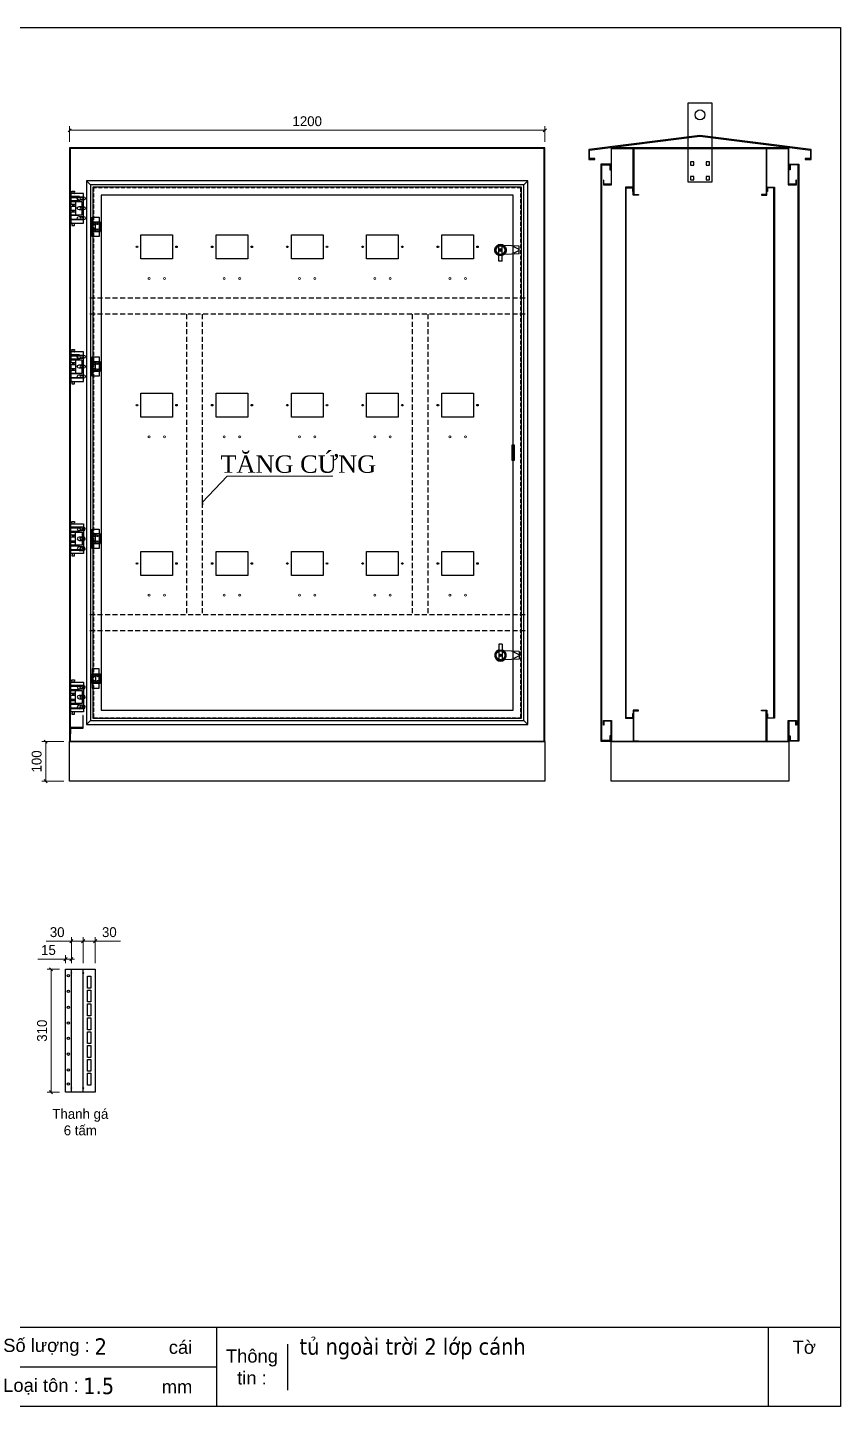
# Model space of a CAD drawing. Header units: millimetres. Extents: x 0 to 4927, y 0 to 3484.
# Drawn here: x 2874 to 4927, y 0 to 3484 of the extents above; entities that cross this region are included whole.
import ezdxf
from ezdxf.enums import TextEntityAlignment as Align

# ---------------------------------------------------------------- set-up
doc = ezdxf.new("R2010")
doc.units = ezdxf.units.MM
doc.linetypes.add('HIDDEN2', pattern=[4.7625, 3.175, -1.5875])
doc.linetypes.add('HIDDENX2', pattern=[19.05, 12.7, -6.35])
for name, color, linetype in [('CNC', 7, 'Continuous'), ('DIM', 253, 'Continuous'), ('HEATER', 1, 'Continuous')]:
    doc.layers.add(name, color=color, linetype=linetype)
for name, color, linetype, lineweight in [('net dam', 2, 'Continuous', 18), ('Tủ điện', 7, 'Continuous', 25), ('Vỏ Tủ', 255, 'Continuous', 18)]:
    doc.layers.add(name, color=color, linetype=linetype, lineweight=lineweight)
doc.styles.add('Arial', font='arial.ttf')
doc.styles.add('Tahoma (Input Text)', font='tahoma.ttf')
doc.dimstyles.new('Dim-25', dxfattribs={"dimtxt": 25, "dimasz": 8, "dimexe": 10, "dimexo": 15, "dimgap": 10, "dimtad": 1, "dimdec": 0, "dimtxsty": 'Standard', "dimblk": 'OBLIQUE', "dimcen": 10, "dimclrd": 5, "dimclre": 5, "dimclrt": 3, "dimazin": 3, "dimtfac": 1, "dimtdec": 0, "dimtmove": 0, "dimatfit": 3, "dimldrblk": 'OBLIQUE', "dimlwd": 9, "dimlwe": 9})

# ---------------------------------------------------------------- blocks, each defined once
blk = doc.blocks.new('khungtenAsean2')
at = {"color": 7}
for p, q in [((2970, -1980), (0, -1980)), ((2020, -1980), (2020, -2100)), ((2860, -1980), (2860, -2100)), ((2128.3, -2005), (2128.3, -2075)), ((2020, -2040), (0, -2040))]:
    blk.add_line(p, q, dxfattribs=at)
blk.add_lwpolyline([(0, 0), (2970, 0), (2970, -2100), (0, -2100)], close=True, dxfattribs=at)
at = {"color": 2, "char_height": 20, "style": 'Arial'}
for s, insert, width, attachment_point in [('  Số lượng :', (1680, -2010), 917.634, 4), ('cái', (1947.6, -2010), 917.634, 4), ('Thông\\Ptin :', (2074.2, -2040), 108.311, 5), ('Tờ', (2915, -2010), 110, 5), ('  Loại tôn :', (1680, -2070), 917.634, 4), ('mm', (1936.9, -2070), 917.634, 4)]:
    blk.add_mtext(s, dxfattribs=dict(at, insert=insert, width=width, attachment_point=attachment_point))
at = {"color": 1, "style": 'Tahoma (Input Text)', "flags": 8}
for tag, p in [('#03', (506.6, -2019.3)), ('#01', (137.1, -2021.3)), ('#05', (1106.6, -2021.3)), ('#07', (1834.7, -2021.3)), ('#09', (2146.7, -2021.3)), ('#02', (98.5, -2081.3)), ('#04', (486.1, -2081.3)), ('#06', (1065.3, -2081.3)), ('#08', (1817.4, -2081.3)), ('#10', (2146.7, -2081.3))]:
    blk.add_attdef(tag, p, '', height=25, dxfattribs=at)
blk.add_attdef('#11', text='', height=25, dxfattribs=at).set_placement((2915, -2067.3), align=Align.CENTER)
blk = doc.blocks.new('tq')
at = {"color": 8}
blk.add_lwpolyline([(-77187, 24323.4), (-77127, 24323.4), (-77127, 24123.4), (-77187, 24123.4)], close=True, dxfattribs=at)
at = {"color": 2}
for points in [[(-77181.2, 24166.2), (-77172.7, 24166.2), (-77172.7, 24174.7), (-77181.2, 24174.7)], [(-77141.2, 24166.2), (-77132.7, 24166.2), (-77132.7, 24174.7), (-77141.2, 24174.7)], [(-77181.2, 24129.2), (-77172.7, 24129.2), (-77172.7, 24137.7), (-77181.2, 24137.7)], [(-77141.2, 24129.2), (-77132.7, 24129.2), (-77132.7, 24137.7), (-77141.2, 24137.7)]]:
    blk.add_lwpolyline(points, close=True, dxfattribs=at)
blk.add_circle((-77157, 24293.4), 12.5, dxfattribs=at)
blk = doc.blocks.new('*D9')
at = {"color": 0, "linetype": 'ByBlock', "lineweight": -2}
for p, q in [((2984.4, 3228.2), (2976.4, 3220.2)), ((4176.4, 3220.2), (4184.4, 3228.2))]:
    blk.add_line(p, q, dxfattribs=at)
at = {"layer": 'Defpoints', "color": 0, "ltscale": 3, "transparency": 16777216}
for p in [(4180.4, 3224.2), (2980.4, 3179.6), (4180.4, 3179.6)]:
    blk.add_point(p, dxfattribs=at)
at = {"layer": 'DIM', "color": 5, "lineweight": 9, "ltscale": 3, "transparency": 16777216}
for p, q in [((2980.4, 3194.6), (2980.4, 3234.2)), ((2980.4, 3224.2), (4180.4, 3224.2)), ((4180.4, 3194.6), (4180.4, 3234.2))]:
    blk.add_line(p, q, dxfattribs=at)
at = {"layer": 'DIM', "color": 3, "ltscale": 3, "transparency": 16777216, "insert": (3580.4, 3246.9), "char_height": 25, "attachment_point": 5}
blk.add_mtext('1200', dxfattribs=at)
blk = doc.blocks.new('_Oblique')
at = {"color": 0, "linetype": 'ByBlock', "lineweight": -2}
blk.add_line((-0.5, -0.5), (0.5, 0.5), dxfattribs=at)
blk = doc.blocks.new('*D10')
at = {"color": 0, "linetype": 'ByBlock', "lineweight": -2}
for p, q in [((2924, 1675.6), (2916, 1683.6)), ((2916, 1583.6), (2924, 1575.6))]:
    blk.add_line(p, q, dxfattribs=at)
at = {"layer": 'Defpoints', "color": 0, "ltscale": 3, "transparency": 16777216}
for p in [(2920, 1679.6), (2980.4, 1679.6), (2980.4, 1579.6)]:
    blk.add_point(p, dxfattribs=at)
at = {"layer": 'DIM', "color": 5, "lineweight": 9, "ltscale": 3, "transparency": 16777216}
for p, q in [((2965.4, 1679.6), (2910, 1679.6)), ((2920, 1579.6), (2920, 1679.6)), ((2965.4, 1579.6), (2910, 1579.6))]:
    blk.add_line(p, q, dxfattribs=at)
at = {"layer": 'DIM', "color": 3, "ltscale": 3, "transparency": 16777216, "insert": (2897.2, 1629.6), "char_height": 25, "attachment_point": 5, "rotation": 90}
blk.add_mtext('100', dxfattribs=at)
blk = doc.blocks.new('ovan')
at = {"color": 2}
for p, q in [((14.8, 8.5), (3.3, 8.5)), ((3.3, 0), (14.8, 0))]:
    blk.add_line(p, q, dxfattribs=at)
for centre, start, end in [((3.3, 4.3), 90, 270), ((14.8, 4.3), 270, 90)]:
    blk.add_arc(centre, 4.25, start, end, dxfattribs=at)
blk = doc.blocks.new('HL011-1-6')
at = {"color": 1}
for p, q in [((29.5, 81), (22.5, 81)), ((22.5, 81), (22.5, 78)), ((23.5, 78), (22.5, 78)), ((23.5, 75), (22.5, 75)), ((23.5, 75), (23.5, 78)), ((29.5, 78), (28.5, 78)), ((28.5, 75), (28.5, 78)), ((28.5, 75), (29.5, 75)), ((29.5, 78), (29.5, 81)), ((11, 56), (11, 54)), ((11, 56), (32, 56)), ((20, 54), (20, 21)), ((20, 47), (32, 47)), ((32, 42.5), (20, 42.5)), ((22.5, 56), (22.5, 54)), ((23.1, 47), (24, 44)), ((24, 44), (28, 44)), ((28.9, 47), (28, 44)), ((29.5, 54), (29.5, 56)), ((11, 21), (11, 19)), ((11, 19), (32, 19)), ((32, 32.5), (20, 32.5)), ((20, 28), (32, 28)), ((22.5, 19), (22.5, 21)), ((23.5, 0), (22.5, 0)), ((23.1, 28), (24, 31)), ((23.5, 0), (23.5, -3)), ((24, 31), (28, 31)), ((28.9, 28), (28, 31)), ((28.5, 0), (28.5, -3)), ((28.5, 0), (29.5, 0)), ((29.5, 21), (29.5, 19)), ((22.5, -6), (22.5, -3)), ((23.5, -3), (22.5, -3)), ((29.5, -6), (22.5, -6)), ((29.5, -3), (28.5, -3)), ((29.5, -3), (29.5, -6))]:
    blk.add_line(p, q, dxfattribs=at)
for points in [[(32, 19), (32, 0), (0, 0), (0, 75), (32, 75), (32, 56)], [(32, 28), (32, 21), (3, 21), (3, 54), (32, 54), (32, 47)], [(32, 42.5), (32, 32.5)]]:
    blk.add_lwpolyline(points, dxfattribs=at)
for points in [[(10, 67), (32, 67), (32, 65), (10, 65)], [(10, 8), (32, 8), (32, 10), (10, 10)]]:
    blk.add_lwpolyline(points, close=True, dxfattribs=at)
for centre in [(5.5, 62.5), (5.5, 37.5), (5.5, 12.5)]:
    blk.add_circle(centre, 3, dxfattribs=at)
blk = doc.blocks.new('ovan6x9')
at = {"color": 2}
for p, q in [((2, 6), (8, 6)), ((2, 0), (8, 0))]:
    blk.add_line(p, q, dxfattribs=at)
for centre, start, end in [((2, 3), 90, 270), ((8, 3), 270, 90)]:
    blk.add_arc(centre, 3, start, end, dxfattribs=at)
blk = doc.blocks.new('HL036-1-1')
at = {"color": 1}
blk.add_line((9.5, 36.2), (9.5, 12.2), dxfattribs=at)
for points in [[(-2.5, 12.2), (17.5, 12.2), (17.5, 36.2), (-2.5, 36.2)], [(0, 48.5), (17.5, 48.5), (17.5, 0), (0, 0)]]:
    blk.add_lwpolyline(points, close=True, dxfattribs=at)
for centre, radius in [((12.7, 32.5), 2.5), ((3.5, 31.8), 2), ((3.5, 16.8), 2), ((12.7, 16), 2.5)]:
    blk.add_circle(centre, radius, dxfattribs=at)
blk = doc.blocks.new('SDGFGHGHG')
at = {"layer": 'HEATER'}
for p, q in [((860892.9, 570780.5), (860931.6, 570782)), ((860892.9, 570760.5), (860892.9, 570780.5)), ((860892.9, 570771.9), (860906.3, 570778.7)), ((860892.9, 570769.1), (860906.3, 570762.4)), ((860935.9, 570742), (860935.9, 570784.3)), ((860937.5, 570771.3), (860939.5, 570771.3)), ((860937.5, 570769.8), (860939.5, 570769.8)), ((860939.5, 570773.5), (860939.5, 570771.3)), ((860939.5, 570769.8), (860939.5, 570767.6)), ((860941.3, 570773.5), (860941.3, 570771.3)), ((860941.3, 570771.3), (860943.4, 570771.3)), ((860941.3, 570769.8), (860941.3, 570767.6)), ((860941.3, 570769.8), (860943.4, 570769.8)), ((860944.9, 570742), (860944.9, 570784.3)), ((860892.9, 570760.5), (860931.6, 570759.1)), ((860935.9, 570742), (860944.9, 570742))]:
    blk.add_line(p, q, dxfattribs=at)
blk.add_circle((860940.4, 570770.5), 3.08, dxfattribs=at)
blk.add_arc((860940.4, 570770.5), 14.5, 288.08, 251.92, dxfattribs=at)
blk = doc.blocks.new('SĐFHGGH')
at = {"layer": 'HEATER'}
for points in [[(860928.8, 570702.4), (860927.4, 570702.4), (860927.4, 570708.4), (860928.8, 570708.4)], [(860943.4, 570717), (860943.4, 570718.4), (860937.4, 570718.4), (860937.4, 570717)], [(860943.4, 570693.8), (860943.4, 570692.4), (860937.4, 570692.4), (860937.4, 570693.8)], [(860952.1, 570702.4), (860953.4, 570702.4), (860953.4, 570708.4), (860952.1, 570708.4)]]:
    blk.add_lwpolyline(points, dxfattribs=at)
for start, end in [(104.4775, 165.5225), (194.4775, 255.5225), (14.4775, 75.5225), (284.4775, 345.5225)]:
    blk.add_arc((860940.4, 570705.4), 12, start, end, dxfattribs=at)
blk = doc.blocks.new('MS722')
for name, p in [('SDGFGHGHG', (-860940.4, -570770.5)), ('SĐFHGGH', (-860940.4, -570705.4))]:
    blk.add_blockref(name, p)
blk = doc.blocks.new('f3daunguoc')
at = {"layer": 'CNC', "color": 2, "lineweight": -3}
blk.add_circle((0, 0), 1.5, dxfattribs=at)
blk = doc.blocks.new('f2dauxuoi')
at = {"layer": 'CNC', "color": 2, "lineweight": -3}
blk.add_circle((0, 0), 1, dxfattribs=at)
blk = doc.blocks.new('*D17')
at = {"color": 0, "linetype": 'ByBlock', "lineweight": -2}
for p, q in [((2937.5, 1100.5), (2929.5, 1108.5)), ((2929.5, 798.1), (2937.5, 790.1))]:
    blk.add_line(p, q, dxfattribs=at)
at = {"layer": 'Defpoints', "color": 0, "ltscale": 3, "transparency": 16777216}
for p in [(2969.8, 1104.5), (2933.5, 794.1), (2969.8, 794.1)]:
    blk.add_point(p, dxfattribs=at)
at = {"layer": 'DIM', "color": 5, "lineweight": 9, "ltscale": 3, "transparency": 16777216}
for p, q in [((2954.8, 1104.5), (2923.5, 1104.5)), ((2933.5, 1104.5), (2933.5, 794.1)), ((2954.8, 794.1), (2923.5, 794.1))]:
    blk.add_line(p, q, dxfattribs=at)
at = {"layer": 'DIM', "color": 3, "ltscale": 3, "transparency": 16777216, "insert": (2910.8, 949.3), "char_height": 25, "attachment_point": 5, "rotation": 90}
blk.add_mtext('310', dxfattribs=at)
blk = doc.blocks.new('*D18')
at = {"color": 0, "linetype": 'ByBlock', "lineweight": -2}
for p, q in [((3018.8, 1179.3), (3010.8, 1171.3)), ((3040.8, 1171.3), (3048.8, 1179.3))]:
    blk.add_line(p, q, dxfattribs=at)
at = {"layer": 'Defpoints', "color": 0, "ltscale": 3, "transparency": 16777216}
for p in [(3044.8, 1175.3), (3014.8, 1104.5), (3044.8, 1104.5)]:
    blk.add_point(p, dxfattribs=at)
at = {"layer": 'DIM', "color": 5, "lineweight": 9, "ltscale": 3, "transparency": 16777216}
for p, q in [((3014.8, 1119.5), (3014.8, 1185.3)), ((3044.8, 1119.5), (3044.8, 1185.3)), ((3014.8, 1175.3), (3044.8, 1175.3)), ((3044.8, 1175.3), (3108.5, 1175.3))]:
    blk.add_line(p, q, dxfattribs=at)
at = {"layer": 'DIM', "color": 3, "ltscale": 3, "transparency": 16777216, "insert": (3080.7, 1198.1), "char_height": 25, "attachment_point": 5}
blk.add_mtext('30', dxfattribs=at)
blk = doc.blocks.new('*D19')
at = {"color": 0, "linetype": 'ByBlock', "lineweight": -2}
for p, q in [((2988.8, 1179.3), (2980.8, 1171.3)), ((3010.8, 1171.3), (3018.8, 1179.3))]:
    blk.add_line(p, q, dxfattribs=at)
at = {"layer": 'Defpoints', "color": 0, "ltscale": 3, "transparency": 16777216}
for p in [(2984.8, 1175.3), (2984.8, 1104.5), (3014.8, 1104.5)]:
    blk.add_point(p, dxfattribs=at)
at = {"layer": 'DIM', "color": 5, "lineweight": 9, "ltscale": 3, "transparency": 16777216}
for p, q in [((2984.8, 1119.5), (2984.8, 1185.3)), ((3014.8, 1119.5), (3014.8, 1185.3)), ((2984.8, 1175.3), (2921.1, 1175.3)), ((3014.8, 1175.3), (2984.8, 1175.3))]:
    blk.add_line(p, q, dxfattribs=at)
at = {"layer": 'DIM', "color": 3, "ltscale": 3, "transparency": 16777216, "insert": (2949, 1198.1), "char_height": 25, "attachment_point": 5}
blk.add_mtext('30', dxfattribs=at)
blk = doc.blocks.new('*D20')
at = {"color": 0, "linetype": 'ByBlock', "lineweight": -2}
for p, q in [((2965.8, 1126.1), (2973.8, 1134.1)), ((2988.8, 1134.1), (2980.8, 1126.1))]:
    blk.add_line(p, q, dxfattribs=at)
at = {"layer": 'Defpoints', "color": 0, "ltscale": 3, "transparency": 16777216}
for p in [(2969.8, 1130.1), (2969.8, 1104.5), (2984.8, 1104.5)]:
    blk.add_point(p, dxfattribs=at)
at = {"layer": 'DIM', "color": 5, "lineweight": 9, "ltscale": 3, "transparency": 16777216}
for p, q in [((2969.8, 1130.1), (2900.2, 1130.1)), ((2969.8, 1119.5), (2969.8, 1140.1)), ((2984.8, 1130.1), (2969.8, 1130.1)), ((2984.8, 1119.5), (2984.8, 1140.1)), ((2984.8, 1130.1), (2992.8, 1130.1))]:
    blk.add_line(p, q, dxfattribs=at)
at = {"layer": 'DIM', "color": 3, "ltscale": 3, "transparency": 16777216, "insert": (2927, 1152.9), "char_height": 25, "attachment_point": 5}
blk.add_mtext('15', dxfattribs=at)

msp = doc.modelspace()

# ---------------------------------------------------------------- linework, layer by layer
at = {"color": 7, "ltscale": 3}
for p, q in [((3023.4, 3096.6), (3033.4, 3086.6)), ((4127.4, 3086.6), (4137.4, 3096.6)), ((3033.4, 1732.6), (3023.4, 1722.6)), ((4127.4, 1732.6), (4137.4, 1722.6))]:
    msp.add_line(p, q, dxfattribs=at)
at = {"color": 7}
for p, q in [((2969.8, 1104.5), (3044.8, 1104.5)), ((2969.8, 794.1), (2969.8, 1104.5)), ((2984.8, 794.1), (2984.8, 1104.5)), ((3014.8, 794.1), (3014.8, 1104.5)), ((3044.8, 1104.5), (3044.8, 794.1)), ((3044.8, 794.1), (2969.8, 794.1))]:
    msp.add_line(p, q, dxfattribs=at)
for points in [[(4306.7, 3152.6), (4293.2, 3152.6), (4293.2, 3173.8), (4572.2, 3209.4), (4851.3, 3173.8), (4851.3, 3152.6), (4837.8, 3152.6), (4837.8, 3150.6), (4853.3, 3150.6), (4853.3, 3175.6), (4572.2, 3211.4), (4291.2, 3175.6), (4291.2, 3150.6), (4306.7, 3150.6)], [(4795.2, 3178.1), (4795.2, 3086.6), (4816.2, 3086.6), (4816.2, 3098.1), (4814.7, 3098.1), (4814.7, 3088.1), (4796.7, 3088.1), (4796.7, 3179.6), (4347.7, 3179.6), (4347.7, 3088.1), (4329.7, 3088.1), (4329.7, 3098.1), (4328.2, 3098.1), (4328.2, 3086.6), (4349.2, 3086.6), (4349.2, 3178.1)], [(4344.2, 1694.6), (4344.2, 1682.6), (4324.2, 1682.6), (4324.2, 3136.6), (4344.2, 3136.6), (4344.2, 3124.6), (4346.2, 3124.6), (4346.2, 3138.6), (4322.2, 3138.6), (4322.2, 1680.6), (4346.2, 1680.6), (4346.2, 1694.6)], [(4800.2, 1694.6), (4800.2, 1682.6), (4820.2, 1682.6), (4820.2, 3136.6), (4800.2, 3136.6), (4800.2, 3124.6), (4798.2, 3124.6), (4798.2, 3138.6), (4822.2, 3138.6), (4822.2, 1680.6), (4798.2, 1680.6), (4798.2, 1694.6)], [(4795.2, 1681.1), (4795.2, 1732.6), (4816.2, 1732.6), (4816.2, 1721.1), (4814.7, 1721.1), (4814.7, 1731.1), (4796.7, 1731.1), (4796.7, 1679.6), (4347.7, 1679.6), (4347.7, 1731.1), (4329.7, 1731.1), (4329.7, 1721.1), (4328.2, 1721.1), (4328.2, 1732.6), (4349.2, 1732.6), (4349.2, 1681.1)]]:
    msp.add_lwpolyline(points, close=True, dxfattribs=at)
at = {"color": 7, "ltscale": 3}
for points in [[(2980.4, 1679.6), (4180.4, 1679.6), (4180.4, 3179.6), (2980.4, 3179.6)], [(2981.9, 1681.1), (4178.9, 1681.1), (4178.9, 3178.1), (2981.9, 3178.1)], [(3023.4, 1722.6), (4137.4, 1722.6), (4137.4, 3096.6), (3023.4, 3096.6)], [(3033.4, 1732.6), (4127.4, 1732.6), (4127.4, 3086.6), (3033.4, 3086.6)], [(2980.4, 1679.6), (4180.4, 1679.6), (4180.4, 1579.6), (2980.4, 1579.6)], [(4347.7, 1679.6), (4796.7, 1679.6), (4796.7, 1579.6), (4347.7, 1579.6)]]:
    msp.add_lwpolyline(points, close=True, dxfattribs=at)
at = {"color": 3}
for points in [[(4417, 3178.1), (4405, 3178.1), (4405, 3061.6), (4417, 3061.6), (4417, 3060.1), (4403.5, 3060.1), (4403.5, 3179.6), (4417, 3179.6)], [(4727.4, 3178.1), (4739.4, 3178.1), (4739.4, 3061.6), (4727.4, 3061.6), (4727.4, 3060.1), (4740.9, 3060.1), (4740.9, 3179.6), (4727.4, 3179.6)], [(4417, 1681.1), (4405, 1681.1), (4405, 1757.6), (4417, 1757.6), (4417, 1759.1), (4403.5, 1759.1), (4403.5, 1679.6), (4417, 1679.6)], [(4727.4, 1681.1), (4739.4, 1681.1), (4739.4, 1757.6), (4727.4, 1757.6), (4727.4, 1759.1), (4740.9, 1759.1), (4740.9, 1679.6), (4727.4, 1679.6)]]:
    msp.add_lwpolyline(points, close=True, dxfattribs=at)
at = {"color": 6, "ltscale": 3}
msp.add_lwpolyline([(3039.4, 1738.6), (4121.4, 1738.6), (4121.4, 3080.6), (3039.4, 3080.6)], close=True, dxfattribs=at)
at = {"color": 6, "linetype": 'HIDDEN2', "ltscale": 3}
msp.add_lwpolyline([(3040.9, 1740.1), (4119.9, 1740.1), (4119.9, 3079.1), (3040.9, 3079.1)], close=True, dxfattribs=at)
at = {"color": 6}
for points in [[(4401.7, 1750.1), (4401.7, 1740.1), (4385.7, 1740.1), (4385.7, 3079.1), (4401.7, 3079.1), (4401.7, 3069.1), (4403.2, 3069.1), (4403.2, 3080.6), (4384.2, 3080.6), (4384.2, 1738.6), (4403.2, 1738.6), (4403.2, 1750.1)], [(4742.7, 1750.1), (4742.7, 1740.1), (4758.7, 1740.1), (4758.7, 3079.1), (4742.7, 3079.1), (4742.7, 3069.1), (4741.2, 3069.1), (4741.2, 3080.6), (4760.2, 3080.6), (4760.2, 1738.6), (4741.2, 1738.6), (4741.2, 1750.1)]]:
    msp.add_lwpolyline(points, close=True, dxfattribs=at)
at = {"color": 3, "ltscale": 3}
msp.add_lwpolyline([(3059.9, 1759.1), (4100.9, 1759.1), (4100.9, 3060.1), (3059.9, 3060.1)], close=True, dxfattribs=at)
at = {"color": 8}
msp.add_lwpolyline([(3013.6, 1745.2), (3013.6, 1715.2), (2982.4, 1715.2), (2982.4, 1699), (2983.6, 1699), (2983.6, 1714), (3014.8, 1714), (3014.8, 1745.2)], close=True, dxfattribs=at)
at = {"color": 2}
for points in [[(3025.3, 1086.8), (3034.3, 1086.8), (3034.3, 1056.8), (3025.3, 1056.8)], [(3025.3, 1051.8), (3034.3, 1051.8), (3034.3, 1021.8), (3025.3, 1021.8)], [(3025.3, 1016.8), (3034.3, 1016.8), (3034.3, 986.8), (3025.3, 986.8)], [(3025.3, 981.8), (3034.3, 981.8), (3034.3, 951.8), (3025.3, 951.8)], [(3025.3, 946.8), (3034.3, 946.8), (3034.3, 916.8), (3025.3, 916.8)], [(3025.3, 911.8), (3034.3, 911.8), (3034.3, 881.8), (3025.3, 881.8)], [(3025.3, 876.8), (3034.3, 876.8), (3034.3, 846.8), (3025.3, 846.8)], [(3025.3, 841.8), (3034.3, 841.8), (3034.3, 811.8), (3025.3, 811.8)]]:
    msp.add_lwpolyline(points, close=True, dxfattribs=at)
for centre, radius in [((4068.4, 2921.6), 11), ((4068.4, 1897.6), 11), ((2977.3, 1088.5), 3), ((2977.3, 1048.5), 3), ((2977.3, 1008.5), 3), ((2977.3, 968.5), 3), ((2977.3, 930), 3), ((2977.3, 890), 3), ((2977.3, 850), 3), ((2977.3, 814.3), 3)]:
    msp.add_circle(centre, radius, dxfattribs=at)
at = {"layer": 'Tủ điện', "linetype": 'HIDDENX2'}
for p, q in [((4130.4, 2799.6), (3030.4, 2799.6)), ((4130.4, 2759.6), (3030.4, 2759.6)), ((3275.4, 2759.6), (3275.4, 1999.6)), ((3315.4, 2759.6), (3315.4, 1999.6)), ((3845.4, 2759.6), (3845.4, 1999.6)), ((3885.4, 2759.6), (3885.4, 1999.6)), ((4130.4, 1999.6), (3030.4, 1999.6)), ((4130.4, 1959.6), (3030.4, 1959.6))]:
    msp.add_line(p, q, dxfattribs=at)
at = {"layer": 'Tủ điện', "color": 2, "linetype": 'ByBlock'}
for points in [[(3160.4, 2959.6), (3240.4, 2959.6), (3240.4, 2899.6), (3160.4, 2899.6), (3160.4, 2959.6)], [(3350.4, 2959.6), (3430.4, 2959.6), (3430.4, 2899.6), (3350.4, 2899.6), (3350.4, 2959.6)], [(3540.4, 2959.6), (3620.4, 2959.6), (3620.4, 2899.6), (3540.4, 2899.6), (3540.4, 2959.6)], [(3730.4, 2959.6), (3810.4, 2959.6), (3810.4, 2899.6), (3730.4, 2899.6), (3730.4, 2959.6)], [(3920.4, 2959.6), (4000.4, 2959.6), (4000.4, 2899.6), (3920.4, 2899.6), (3920.4, 2959.6)], [(3160.4, 2559.6), (3240.4, 2559.6), (3240.4, 2499.6), (3160.4, 2499.6), (3160.4, 2559.6)], [(3350.4, 2559.6), (3430.4, 2559.6), (3430.4, 2499.6), (3350.4, 2499.6), (3350.4, 2559.6)], [(3540.4, 2559.6), (3620.4, 2559.6), (3620.4, 2499.6), (3540.4, 2499.6), (3540.4, 2559.6)], [(3730.4, 2559.6), (3810.4, 2559.6), (3810.4, 2499.6), (3730.4, 2499.6), (3730.4, 2559.6)], [(3920.4, 2559.6), (4000.4, 2559.6), (4000.4, 2499.6), (3920.4, 2499.6), (3920.4, 2559.6)], [(3160.4, 2159.6), (3240.4, 2159.6), (3240.4, 2099.6), (3160.4, 2099.6), (3160.4, 2159.6)], [(3350.4, 2159.6), (3430.4, 2159.6), (3430.4, 2099.6), (3350.4, 2099.6), (3350.4, 2159.6)], [(3540.4, 2159.6), (3620.4, 2159.6), (3620.4, 2099.6), (3540.4, 2099.6), (3540.4, 2159.6)], [(3730.4, 2159.6), (3810.4, 2159.6), (3810.4, 2099.6), (3730.4, 2099.6), (3730.4, 2159.6)], [(3920.4, 2159.6), (4000.4, 2159.6), (4000.4, 2099.6), (3920.4, 2099.6), (3920.4, 2159.6)]]:
    msp.add_lwpolyline(points, dxfattribs=at)
at = {"layer": 'Tủ điện', "color": 2}
msp.add_lwpolyline([(4102.6, 2429.6), (4102.6, 2389.6), (4097.6, 2389.6), (4097.6, 2429.6), (4102.6, 2429.6)], dxfattribs=at)
at = {"layer": 'Tủ điện', "color": 2, "linetype": 'ByBlock'}
for centre in [(3150.4, 2929.6), (3250.4, 2929.6), (3340.4, 2929.6), (3440.4, 2929.6), (3530.4, 2929.6), (3630.4, 2929.6), (3720.4, 2929.6), (3820.4, 2929.6), (3910.4, 2929.6), (4010.4, 2929.6), (3150.4, 2529.6), (3250.4, 2529.6), (3340.4, 2529.6), (3440.4, 2529.6), (3530.4, 2529.6), (3630.4, 2529.6), (3720.4, 2529.6), (3820.4, 2529.6), (3910.4, 2529.6), (4010.4, 2529.6), (3150.4, 2129.6), (3250.4, 2129.6), (3340.4, 2129.6), (3440.4, 2129.6), (3530.4, 2129.6), (3630.4, 2129.6), (3720.4, 2129.6), (3820.4, 2129.6), (3910.4, 2129.6), (4010.4, 2129.6)]:
    msp.add_circle(centre, 2, dxfattribs=at)
at = {"layer": 'Vỏ Tủ', "color": 2}
for centre in [(3180.9, 2849.6), (3219.9, 2849.6), (3370.9, 2849.6), (3409.9, 2849.6), (3560.9, 2849.6), (3599.9, 2849.6), (3750.9, 2849.6), (3789.9, 2849.6), (3940.9, 2849.6), (3979.9, 2849.6), (3180.9, 2449.6), (3219.9, 2449.6), (3370.9, 2449.6), (3409.9, 2449.6), (3560.9, 2449.6), (3599.9, 2449.6), (3750.9, 2449.6), (3789.9, 2449.6), (3940.9, 2449.6), (3979.9, 2449.6), (3180.9, 2049.6), (3219.9, 2049.6), (3370.9, 2049.6), (3409.9, 2049.6), (3560.9, 2049.6), (3599.9, 2049.6), (3750.9, 2049.6), (3789.9, 2049.6), (3940.9, 2049.6), (3979.9, 2049.6)]:
    msp.add_circle(centre, 2.5, dxfattribs=at)

# ---------------------------------------------------------------- block references
at = {"color": 7}
ref = msp.add_blockref('khungtenAsean2', (0, 3483.6), dxfattribs=dict(at, xscale=1.658879999986311, yscale=1.658879999986311, zscale=1.658879999986311))
ref.add_attrib('#09', 'tủ ngoài trời 2 lớp cánh', (3561.1, 130.6), dxfattribs={"color": 1, "height": 41.472, "style": 'Tahoma (Input Text)'})
ref.add_attrib('#08', '1.5', (3014.9, 31.1), dxfattribs={"color": 1, "height": 41.47, "style": 'Tahoma (Input Text)'})
ref.add_attrib('#07', '2', (3043.5, 130.6), dxfattribs={"color": 1, "height": 41.5, "style": 'Tahoma (Input Text)'})
msp.add_blockref('tq', (81729.2, -21030.3))
at = {"color": 7, "xscale": -1}
for name, p in [('HL011-1-6', (3015.4, 2989.6)), ('MS722', (4068.4, 2921.6)), ('HL011-1-6', (3015.4, 2589.6)), ('ovan6x9', (3047.2, 1844.1)), ('HL036-1-1', (3054.9, 1814.6)), ('ovan6x9', (3047.2, 1827.6))]:
    msp.add_blockref(name, p, dxfattribs=at)
at = {"color": 2, "xscale": -1}
for p in [(3018.9, 3047.8), (3018.9, 3022.8), (3018.9, 2997.8), (3018.9, 2647.8), (3018.9, 2622.8), (3018.9, 2597.8)]:
    msp.add_blockref('ovan', p, dxfattribs=at)
at = {"color": 7, "rotation": 180}
for name, p in [('HL036-1-1', (3054.9, 3004.6)), ('ovan6x9', (3047.2, 2991.6)), ('ovan6x9', (3047.2, 2975.1)), ('HL036-1-1', (3054.9, 2651.4)), ('ovan6x9', (3047.2, 2638.4)), ('ovan6x9', (3047.2, 2621.9)), ('HL011-1-6', (3015.4, 2229.6)), ('ovan6x9', (3047.2, 2203.4)), ('HL036-1-1', (3054.9, 2216.4)), ('ovan6x9', (3047.2, 2186.9)), ('MS722', (4068.4, 1897.6)), ('HL011-1-6', (3015.4, 1829.6))]:
    msp.add_blockref(name, p, dxfattribs=at)
at = {"color": 2, "rotation": 180}
for p in [(3018.9, 2221.4), (3018.9, 2196.4), (3018.9, 2171.4), (3018.9, 1821.4), (3018.9, 1796.4), (3018.9, 1771.4)]:
    msp.add_blockref('ovan', p, dxfattribs=at)
at = {"lineweight": -3, "xscale": -1}
msp.add_blockref('f2dauxuoi', (2984.8, 1094.5), dxfattribs=at)
at = {"lineweight": -3}
for name, p, rotation in [('f3daunguoc', (3014.8, 1094.5), 270), ('f3daunguoc', (3014.8, 1094.5), 270), ('f2dauxuoi', (2984.8, 804.1), 180)]:
    msp.add_blockref(name, p, dxfattribs=dict(at, rotation=rotation))
at = {"lineweight": -3, "xscale": -1, "rotation": 270}
msp.add_blockref('f3daunguoc', (3014.8, 804.1), dxfattribs=at)

# ---------------------------------------------------------------- texts
at = {"color": 2, "insert": (3007.4, 718.1), "char_height": 25, "width": 785, "attachment_point": 5}
msp.add_mtext('Thanh gá\\P6 tấm', dxfattribs=at)
at = {"layer": 'net dam', "insert": (3557.8, 2380.4), "char_height": 44.013, "width": 440.684, "attachment_point": 5}
msp.add_mtext('{\\fTimes New Roman|b0|i0|c0|p18;\\C7;TĂNG CỨNG}', dxfattribs=at)

# ---------------------------------------------------------------- dimensions: what is measured, and where the dimension line sits
at = {"layer": 'DIM', "color": 7, "ltscale": 3}
for base, p1, p2, picture, middle in [((4180.4, 3224.2), (2980.4, 3179.6), (4180.4, 3179.6), '*D9', (3580.4, 3246.9)), ((2984.8, 1175.3), (3014.8, 1104.5), (2984.8, 1104.5), '*D19', (2949, 1198.1)), ((3044.8, 1175.3), (3014.8, 1104.5), (3044.8, 1104.5), '*D18', (3080.7, 1198.1)), ((2969.8, 1130.1), (2984.8, 1104.5), (2969.8, 1104.5), '*D20', (2927, 1152.9))]:
    dim = msp.add_linear_dim(base=base, p1=p1, p2=p2, dimstyle='Dim-25', dxfattribs=at)
    dim.commit()
    dim.dimension.update_dxf_attribs({"geometry": picture, "text_midpoint": middle})
for base, p1, p2, picture, middle in [((2920, 1679.6), (2980.4, 1579.6), (2980.4, 1679.6), '*D10', (2897.2, 1629.6)), ((2933.5, 794.1), (2969.8, 1104.5), (2969.8, 794.1), '*D17', (2910.8, 949.3))]:
    dim = msp.add_linear_dim(base=base, p1=p1, p2=p2, angle=90, dimstyle='Dim-25', dxfattribs=at)
    dim.commit()
    dim.dimension.update_dxf_attribs({"geometry": picture, "text_midpoint": middle})

# ---------------------------------------------------------------- leaders
at = {"color": 7, "ltscale": 3}
msp.add_leader([(3315.4, 2283.4), (3378.3, 2350), (3645, 2350)], dimstyle='Dim-25', dxfattribs=at)

doc.saveas('drawing.dxf')
